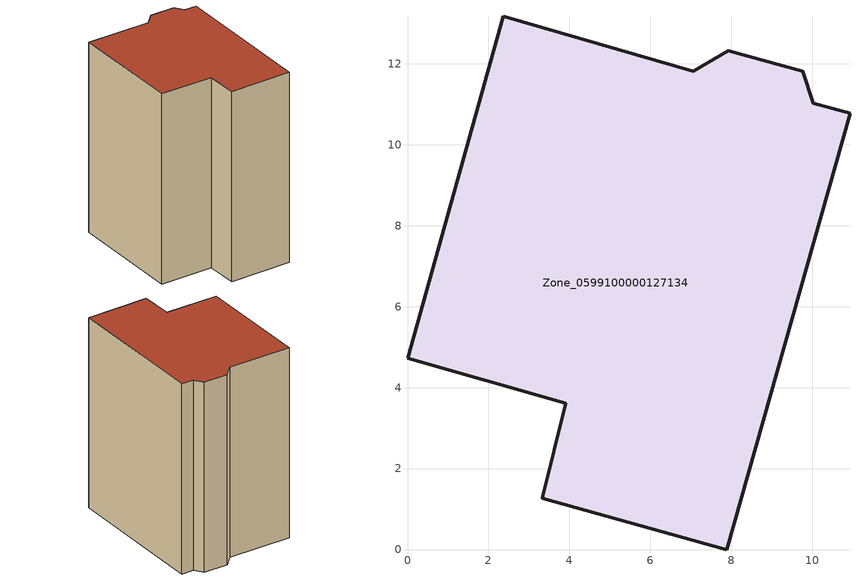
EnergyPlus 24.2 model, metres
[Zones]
Zone_0599100000127134
 floor ground (C_G): 7.06,11.81 7.92,12.32 9.76,11.81 10.02,11.03 10.93,10.78 7.89,0 3.33,1.27 3.91,3.61 0,4.73 2.36,13.17 z0
 wall outside (C_F): 10.02,11.03 9.76,11.81 7.92,12.32 7.06,11.81 2.36,13.17 0,4.73 3.91,3.61 3.33,1.27 7.89,0 10.93,10.78 10.02,11.03 z0:14.86
 roof outside (C_R): 7.89,0 10.93,10.78 10.02,11.03 9.76,11.81 7.92,12.32 7.06,11.81 2.36,13.17 0,4.73 3.91,3.61 3.33,1.27 z14.86
[BUILDING]
Pand.0599100000127134: North Axis=0; Terrain=City; Loads Convergence Tolerance Value=0.04; Temperature Convergence Tolerance Value=0.4; Solar Distribution=FullExterior; Maximum Number of Warmup Days=25; Minimum Number of Warmup Days=1
[Site:Location]
Rotterdam.The.Hague.AP_ZH_NLD Design_Conditions: Latitude=51.96; Longitude=4.45; Time Zone=1; Elevation=-4.5
[SITE:GROUNDTEMPERATURE:BUILDINGSURFACE]
18, 18, 18, 18, 18, 18, 18, 18, 18, 18, 18, 18
[MATERIAL] Thermal Absorptance=0.9; Solar Absorptance=0.7; Visible Absorptance=0.7
Name | Roughness | Thickness | Conductivity | Density | Specific Heat
G.TI.1946 | MediumSmooth | 0.15 | 1 | 540 | 1210
F.TI.1946 | Rough | 0.3 | 0.857143 | 1920 | 840
R.TI.1946 | MediumRough | 0.2 | 0.1 | 1500 | 1000
[CONSTRUCTION]
C_G: G.TI.1946
C_F: F.TI.1946
C_R: R.TI.1946
[ZONE]
Zone_0599100000127134: Type=1; Multiplier=1; Ceiling Height=Autocalculate; Volume=Autocalculate; Floor Area=autocalculate; Part of Total Floor Area=Yes
[ZONEINFILTRATION:DESIGNFLOWRATE]
Infil_Zone_0599100000127134: Zone or ZoneList or Space or SpaceList=Zone_0599100000127134; Schedule=AlwaysOn; Design Flow Rate Calculation Method=Flow/Area; Flow Rate per Floor Area=0.003; Constant Term Coefficient=1; Temperature Term Coefficient=0; Velocity Term Coefficient=0; Velocity Squared Term Coefficient=0
[HVACTEMPLATE:ZONE:IDEALLOADSAIRSYSTEM]
Zone_0599100000127134: Maximum Heating Supply Air Temperature=50; Minimum Cooling Supply Air Temperature=13; Maximum Heating Supply Air Humidity Ratio=0.0156; Minimum Cooling Supply Air Humidity Ratio=0.0077; Heating Limit=NoLimit; Cooling Limit=NoLimit; Dehumidification Control Type=ConstantSensibleHeatRatio; Cooling Sensible Heat Ratio=0.7; Dehumidification Setpoint=60; Humidification Control Type=None; Humidification Setpoint=30; Outdoor Air Method=None; Outdoor Air Flow Rate per Person=0.00944; Outdoor Air Flow Rate per Zone Floor Area=0; Outdoor Air Flow Rate per Zone=0; Demand Controlled Ventilation Type=None; Outdoor Air Economizer Type=NoEconomizer; Heat Recovery Type=None; Sensible Heat Recovery Effectiveness=0.7; Latent Heat Recovery Effectiveness=0.65
[ZONECONTROL:THERMOSTAT]
ThermostatControl_Zone_0599100000127134: Zone or ZoneList=Zone_0599100000127134; Control Type Schedule=DualSetpointControlType; Control 1=Thermostat_Zone_0599100000127134; Temperature Difference Between Cutout And Setpoint=0
[THERMOSTATSETPOINT:DUALSETPOINT]
Thermostat_Zone_0599100000127134: Heating Setpoint Temperature Schedule=HeatingSetpoint_Zone_0599100000127134; Cooling Setpoint Temperature Schedule=CoolingSetpoint_Zone_0599100000127134
[SCHEDULE:COMPACT]
HeatingSetpoint_Zone_0599100000127134: Through: 12/31, For: AllDays, Until: 24:00, 21
CoolingSetpoint_Zone_0599100000127134: Through: 12/31, For: AllDays, Until: 24:00, 24
DualSetpointControlType: Through: 12/31, For: AllDays, Until: 24:00, 4
AlwaysOn: Through: 12/31, For: AllDays, Until: 24:00, 1
